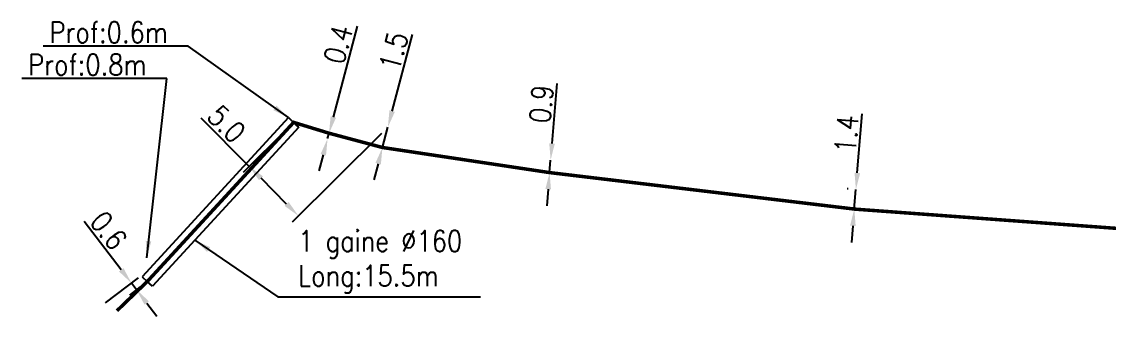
# Model space of a CAD drawing. Header units: millimetres. Extents: x 80000 to 81010, y 144000 to 145002.
# Drawn here: x 80801.7 to 80879.4, y 143999.6 to 144020.7 of the extents above; entities that cross this region are included whole.
import ezdxf

# ---------------------------------------------------------------- set-up
doc = ezdxf.new("R2010")
doc.units = ezdxf.units.MM
doc.header["$PDMODE"] = 34
doc.linetypes.add('B_ST_AL', pattern=[2000, 1000, 1000])
doc.layers.get('Defpoints').update_dxf_attribs({"linetype": 'CONTINUOUS'})
doc.layers.add('B_100', color=3, linetype='CONTINUOUS')
doc.layers.add('B_400', color=7, linetype='CONTINUOUS')
doc.styles.get("Standard").update_dxf_attribs({"font": 'romans.shx', "width": 0.85})
doc.dimstyles.get("Standard").update_dxf_attribs({"dimtxt": 1.5, "dimasz": 1.2, "dimexe": 0.625, "dimexo": 0.625, "dimgap": 0.25, "dimtad": 1, "dimdec": 1, "dimzin": 0, "dimdsep": 46, "dimtxsty": 'Standard', "dimcen": -0.5, "dimadec": 0, "dimazin": 0, "dimtfac": 1, "dimtdec": 1, "dimtmove": 0, "dimatfit": 3, "dimfxl": 0, "dimtolj": 1, "dimtzin": 0, "dimarcsym": 0})

# ---------------------------------------------------------------- blocks, each defined once
blk = doc.blocks.new('*D688')
at = {"layer": 'B_100', "color": 0, "linetype": 'Continuous', "lineweight": -2, "transparency": 16777216}
for p, q in [((80861.484, 144009.887), (80861.838, 144014.123)), ((80860.819, 144008.739), (80860.761, 144008.744)), ((80861.267, 144007.297), (80861.384, 144008.692)), ((80860.702, 144007.344), (80860.644, 144007.349)), ((80861.167, 144006.101), (80861.067, 144004.905))]:
    blk.add_line(p, q, dxfattribs=at)
at = {"layer": 'B_100', "color": 0, "linetype": 'Continuous', "transparency": 16777216}
for points in [[(80861.284, 144009.904), (80861.683, 144009.871), (80861.384, 144008.692)], [(80860.968, 144006.117), (80861.366, 144006.084), (80861.267, 144007.297)]]:
    blk.add_solid(points, dxfattribs=at)
at = {"layer": 'Defpoints', "color": 0, "linetype": 'Continuous', "transparency": 16777216}
for p in [(80861.384, 144008.692), (80861.441, 144008.687), (80861.325, 144007.292)]:
    blk.add_point(p, dxfattribs=at)
at = {"layer": 'B_100', "color": 0, "linetype": 'Continuous', "transparency": 16777216, "insert": (80860.715, 144012.686), "char_height": 1.5, "attachment_point": 5, "rotation": 85.21567}
blk.add_mtext('\\A1;1.4', dxfattribs=at)
blk = doc.blocks.new('*D1368')
at = {"layer": 'B_400', "color": 0, "linetype": 'Continuous', "lineweight": -2, "transparency": 16777216}
for p, q in [((80817.963, 144010.357), (80814.52, 144013.822)), ((80820.7, 144013.075), (80817.519, 144009.916)), ((80827.441, 144012.724), (80821.043, 144006.369)), ((80820.641, 144007.661), (80818.809, 144009.505))]:
    blk.add_line(p, q, dxfattribs=at)
at = {"layer": 'B_400', "color": 0, "linetype": 'Continuous', "transparency": 16777216}
for points in [[(80818.95, 144009.646), (80818.667, 144009.364), (80817.963, 144010.357)], [(80820.783, 144007.802), (80820.499, 144007.52), (80821.487, 144006.809)]]:
    blk.add_solid(points, dxfattribs=at)
at = {"layer": 'Defpoints', "color": 0, "linetype": 'Continuous', "transparency": 16777216}
for p in [(80821.143, 144013.516), (80827.884, 144013.164), (80821.487, 144006.809)]:
    blk.add_point(p, dxfattribs=at)
at = {"layer": 'B_400', "color": 0, "linetype": 'Continuous', "transparency": 16777216, "insert": (80816.347, 144013.402), "char_height": 1.5, "attachment_point": 5, "rotation": 314.80801}
blk.add_mtext('\\A1;5.0', dxfattribs=at)
blk = doc.blocks.new('*D1369')
at = {"layer": 'B_100', "color": 0, "linetype": 'Continuous', "lineweight": -2, "transparency": 16777216}
for p, q in [((80823.983, 144013.897), (80825.714, 144020.417)), ((80823.572, 144012.351), (80823.675, 144012.738)), ((80823.264, 144011.191), (80822.956, 144010.031))]:
    blk.add_line(p, q, dxfattribs=at)
at = {"layer": 'B_100', "color": 0, "linetype": 'Continuous', "transparency": 16777216}
for points in [[(80823.789, 144013.949), (80824.176, 144013.846), (80823.675, 144012.738)], [(80823.071, 144011.242), (80823.458, 144011.14), (80823.572, 144012.351)]]:
    blk.add_solid(points, dxfattribs=at)
at = {"layer": 'Defpoints', "color": 0, "linetype": 'Continuous', "transparency": 16777216}
for p in [(80823.675, 144012.738), (80823.572, 144012.351), (80823.572, 144012.351)]:
    blk.add_point(p, dxfattribs=at)
at = {"layer": 'B_100', "color": 0, "linetype": 'Continuous', "transparency": 16777216, "insert": (80824.332, 144019.112), "char_height": 1.5, "attachment_point": 5, "rotation": 75.13248}
blk.add_mtext('\\A1;0.4', dxfattribs=at)
blk = doc.blocks.new('*D1370')
at = {"layer": 'B_100', "color": 0, "linetype": 'Continuous', "lineweight": -2, "transparency": 16777216}
for p, q in [((80828.192, 144014.324), (80829.65, 144019.817)), ((80827.499, 144011.714), (80827.884, 144013.164)), ((80827.191, 144010.554), (80826.883, 144009.395))]:
    blk.add_line(p, q, dxfattribs=at)
at = {"layer": 'B_100', "color": 0, "linetype": 'Continuous', "transparency": 16777216}
for points in [[(80827.999, 144014.375), (80828.385, 144014.273), (80827.884, 144013.164)], [(80826.998, 144010.606), (80827.385, 144010.503), (80827.499, 144011.714)]]:
    blk.add_solid(points, dxfattribs=at)
at = {"layer": 'Defpoints', "color": 0, "linetype": 'Continuous', "transparency": 16777216}
for p in [(80827.884, 144013.164), (80827.884, 144013.164), (80827.499, 144011.714)]:
    blk.add_point(p, dxfattribs=at)
at = {"layer": 'B_100', "color": 0, "linetype": 'Continuous', "transparency": 16777216, "insert": (80828.3, 144018.629), "char_height": 1.5, "attachment_point": 5, "rotation": 75.13248}
blk.add_mtext('\\A1;1.5', dxfattribs=at)
blk = doc.blocks.new('*D1371')
at = {"layer": 'B_400', "color": 0, "linetype": 'Continuous', "lineweight": -2, "transparency": 16777216}
for p, q in [((80808.805, 144002.94), (80806.146, 144006.41)), ((80807.68, 144000.567), (80810.03, 144002.368)), ((80809.899, 144001.511), (80809.534, 144001.988)), ((80810.166, 144001.716), (80809.403, 144001.131)), ((80810.629, 144000.559), (80811.359, 143999.606))]:
    blk.add_line(p, q, dxfattribs=at)
at = {"layer": 'B_400', "color": 0, "linetype": 'Continuous', "transparency": 16777216}
for points in [[(80808.963, 144003.062), (80808.646, 144002.819), (80809.534, 144001.988)], [(80810.788, 144000.68), (80810.47, 144000.437), (80809.899, 144001.511)]]:
    blk.add_solid(points, dxfattribs=at)
at = {"layer": 'Defpoints', "color": 0, "linetype": 'Continuous', "transparency": 16777216}
for p in [(80809.534, 144001.988), (80810.662, 144002.096), (80807.184, 144000.187)]:
    blk.add_point(p, dxfattribs=at)
at = {"layer": 'B_400', "color": 0, "linetype": 'Continuous', "transparency": 16777216, "insert": (80807.904, 144005.76), "char_height": 1.5, "attachment_point": 5, "rotation": 307.45694}
blk.add_mtext('\\A1;0.6', dxfattribs=at)
blk = doc.blocks.new('*D1372')
at = {"layer": 'B_100', "color": 0, "linetype": 'Continuous', "lineweight": -2, "transparency": 16777216}
for p, q in [((80839.635, 144012.007), (80839.994, 144016.303)), ((80839.46, 144009.914), (80839.535, 144010.811)), ((80839.359, 144008.718), (80839.259, 144007.523))]:
    blk.add_line(p, q, dxfattribs=at)
at = {"layer": 'B_100', "color": 0, "linetype": 'Continuous', "transparency": 16777216}
for points in [[(80839.435, 144012.024), (80839.834, 144011.99), (80839.535, 144010.811)], [(80839.16, 144008.735), (80839.559, 144008.702), (80839.46, 144009.914)]]:
    blk.add_solid(points, dxfattribs=at)
at = {"layer": 'Defpoints', "color": 0, "linetype": 'Continuous', "transparency": 16777216}
for p in [(80839.535, 144010.811), (80839.535, 144010.811), (80839.46, 144009.914)]:
    blk.add_point(p, dxfattribs=at)
at = {"layer": 'B_100', "color": 0, "linetype": 'Continuous', "transparency": 16777216, "insert": (80838.868, 144014.836), "char_height": 1.5, "attachment_point": 5, "rotation": 85.21567}
blk.add_mtext('\\A1;0.9', dxfattribs=at)

msp = doc.modelspace()

# ---------------------------------------------------------------- linework, layer by layer
at = {"layer": 'B_100', "linetype": 'B_ST_AL', "const_width": 0.25}
msp.add_lwpolyline([(80945.524, 144000, -0.005832), (80945.446, 144000.048, 0.070955), (80943.257, 144001.164), (80937.308, 144001.911), (80932.405, 144002.003), (80922.686, 144002.238), (80916.91, 144002.995), (80911.697, 144003.362), (80891.356, 144005.081), (80861.325, 144007.292), (80839.46, 144009.914), (80827.499, 144011.714), (80823.675, 144012.738), (80821.143, 144013.516), (80810.662, 144002.096), (80808.492, 144000)], format="xyb", dxfattribs=at)
at = {"layer": 'B_400', "color": 7, "linetype": 'CONTINUOUS'}
for p, q in [((80820.775, 144013.854), (80810.294, 144002.434)), ((80820.775, 144013.854), (80821.143, 144013.516)), ((80821.511, 144013.177), (80821.143, 144013.516)), ((80821.511, 144013.177), (80811.03, 144001.758)), ((80810.294, 144002.434), (80810.662, 144002.096)), ((80811.03, 144001.758), (80810.662, 144002.096))]:
    msp.add_line(p, q, dxfattribs=at)

# ---------------------------------------------------------------- texts
at = {"layer": 'B_400', "linetype": 'Continuous', "char_height": 1.5}
for s, insert, attachment_point in [('Prof:0.6m', (80812.133, 144019.231), 9), ('Prof:0.8m', (80810.607, 144016.913), 9), ('1 gaine %%C160\\PLong:15.5m', (80821.462, 144001.263), 7)]:
    msp.add_mtext(s, dxfattribs=dict(at, insert=insert, attachment_point=attachment_point))

# ---------------------------------------------------------------- dimensions: what is measured, and where the dimension line sits
at = {"layer": 'B_100', "linetype": 'Continuous'}
for base, p1, p2, angle, picture, middle in [((80823.572, 144012.351), (80823.675, 144012.738), (80823.572, 144012.351), 75.13248, '*D1369', (80825.299, 144018.855)), ((80827.884, 144013.164), (80827.499, 144011.714), (80827.884, 144013.164), 255.13248, '*D1370', (80829.267, 144018.373)), ((80839.535, 144010.811), (80839.46, 144009.914), (80839.535, 144010.811), 265.21567, '*D1372', (80839.865, 144014.753))]:
    dim = msp.add_linear_dim(base=base, p1=p1, p2=p2, angle=angle, dimstyle='Standard', override={"dimfxl": 1.25}, dxfattribs=at)
    dim.commit()
    dim.dimension.update_dxf_attribs({"geometry": picture, "text_midpoint": middle, "dimtype": 160})
dim = msp.add_linear_dim(base=(80861.384, 144008.692), p1=(80861.325, 144007.292), p2=(80861.441, 144008.687), angle=85.21567, dimstyle='Standard', dxfattribs=at)
dim.commit()
dim.dimension.update_dxf_attribs({"geometry": '*D688', "text_midpoint": (80861.711, 144012.603), "dimtype": 161})
at = {"layer": 'B_400', "linetype": 'Continuous'}
for base, p1, p2, angle, picture, middle in [((80821.487, 144006.809), (80821.143, 144013.516), (80827.884, 144013.164), 134.80801, '*D1368', (80815.638, 144012.697)), ((80809.534, 144001.988), (80810.662, 144002.096), (80807.184, 144000.187), 307.45694, '*D1371', (80807.11, 144005.152))]:
    dim = msp.add_linear_dim(base=base, p1=p1, p2=p2, angle=angle, dimstyle='Standard', override={"dimfxl": 1.25}, dxfattribs=at)
    dim.commit()
    dim.dimension.update_dxf_attribs({"geometry": picture, "text_midpoint": middle, "dimtype": 160})

# ---------------------------------------------------------------- leaders
at = {"layer": 'B_400', "linetype": 'Continuous', "annotation_type": 0, "has_hookline": 1}
for points, hookline_direction, text_width in [([(80820.775, 144013.854), (80813.583, 144018.981), (80812.383, 144018.981)], 1, 8.925), ([(80810.624, 144003.806), (80812.057, 144016.663), (80810.857, 144016.663)], 1, 8.925), ([(80814.072, 144005.072), (80820.012, 144001.013), (80821.212, 144001.013)], 0, 13.054)]:
    msp.add_leader(points, dimstyle='Standard', override={"dimfxl": 1.25}, dxfattribs=dict(at, hookline_direction=hookline_direction, text_width=text_width))

doc.saveas('drawing.dxf')
